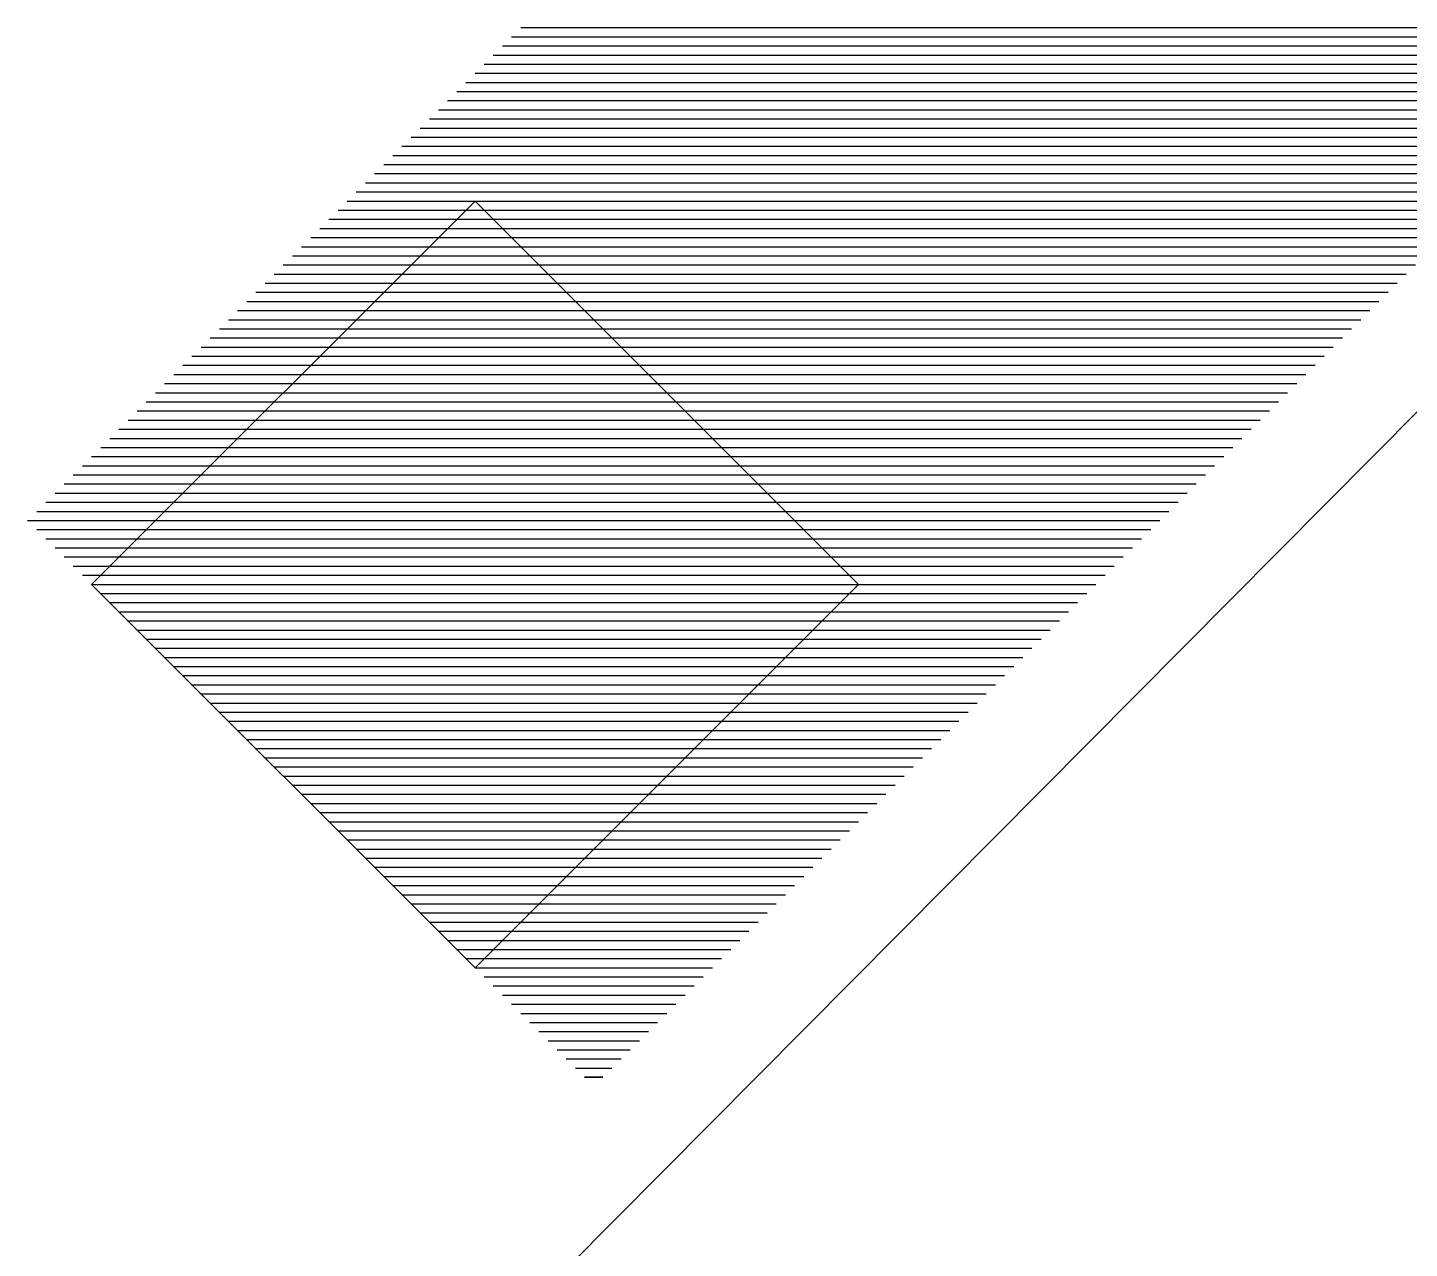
# Model space of a CAD drawing. Extents: x 1 to 210, y 1 to 298.
# Drawn here: x 86.11 to 98.92, y 263.93 to 275.25 of the extents above; entities that cross this region are included whole.
import ezdxf

# ---------------------------------------------------------------- set-up
doc = ezdxf.new("R2010")
doc.units = 0

msp = doc.modelspace()

# ---------------------------------------------------------------- linework, layer by layer
at = {"layer": 'P00128'}
msp.add_lwpolyline([(90.678003, 263.313326), (102.531328, 275.251327), (90.678003, 263.313326)], dxfattribs=at)
at = {"layer": 'P01399'}
msp.add_lwpolyline([(90.678003, 275.251327), (99.65266, 275.251327)], dxfattribs=at)
at = {"layer": 'P01400'}
msp.add_lwpolyline([(90.593329, 275.166659), (99.737334, 275.166659)], dxfattribs=at)
at = {"layer": 'P01401'}
msp.add_lwpolyline([(90.508666, 275.081993), (99.821997, 275.081993)], dxfattribs=at)
at = {"layer": 'P01402'}
msp.add_lwpolyline([(90.424003, 274.997327), (99.90666, 274.997327)], dxfattribs=at)
at = {"layer": 'P01403'}
msp.add_lwpolyline([(90.339329, 274.912658), (99.991334, 274.912658)], dxfattribs=at)
at = {"layer": 'P01404'}
msp.add_lwpolyline([(90.254665, 274.827992), (100.075997, 274.827992)], dxfattribs=at)
at = {"layer": 'P01405'}
msp.add_lwpolyline([(90.169997, 274.743326), (100.160661, 274.743326)], dxfattribs=at)
at = {"layer": 'P01406'}
msp.add_lwpolyline([(90.085334, 274.65866), (100.245335, 274.65866)], dxfattribs=at)
at = {"layer": 'P01407'}
msp.add_lwpolyline([(90.000665, 274.573992), (100.329998, 274.573992)], dxfattribs=at)
at = {"layer": 'P01408'}
msp.add_lwpolyline([(89.915996, 274.489326), (100.414661, 274.489326)], dxfattribs=at)
at = {"layer": 'P01409'}
msp.add_lwpolyline([(89.831333, 274.40466), (100.329998, 274.40466)], dxfattribs=at)
at = {"layer": 'P01410'}
msp.add_lwpolyline([(89.746665, 274.319994), (100.245335, 274.319994)], dxfattribs=at)
at = {"layer": 'P01411'}
msp.add_lwpolyline([(89.661996, 274.235325), (100.160661, 274.235325)], dxfattribs=at)
at = {"layer": 'P01412'}
msp.add_lwpolyline([(89.577333, 274.15066), (100.075997, 274.15066)], dxfattribs=at)
at = {"layer": 'P01413'}
msp.add_lwpolyline([(89.492664, 274.065994), (99.991334, 274.065994)], dxfattribs=at)
at = {"layer": 'P01414'}
msp.add_lwpolyline([(89.407995, 273.981325), (99.90666, 273.981325)], dxfattribs=at)
at = {"layer": 'P01415'}
msp.add_lwpolyline([(89.323332, 273.896659), (99.821997, 273.896659)], dxfattribs=at)
at = {"layer": 'P01416'}
msp.add_lwpolyline([(89.238664, 273.811993), (99.737334, 273.811993)], dxfattribs=at)
at = {"layer": 'P01417'}
msp.add_lwpolyline([(89.154, 273.727327), (99.65266, 273.727327)], dxfattribs=at)
at = {"layer": 'P01418'}
msp.add_lwpolyline([(89.069332, 273.642659), (99.567997, 273.642659)], dxfattribs=at)
at = {"layer": 'P01419'}
msp.add_lwpolyline([(88.984663, 273.557993), (99.483333, 273.557993)], dxfattribs=at)
at = {"layer": 'P01420'}
msp.add_lwpolyline([(88.9, 273.473327), (99.398659, 273.473327)], dxfattribs=at)
at = {"layer": 'P01421'}
msp.add_lwpolyline([(88.815331, 273.388658), (99.313996, 273.388658)], dxfattribs=at)
at = {"layer": 'P01422'}
msp.add_lwpolyline([(88.730663, 273.303992), (99.229333, 273.303992)], dxfattribs=at)
at = {"layer": 'P01423'}
msp.add_lwpolyline([(88.646, 273.219326), (99.14467, 273.219326)], dxfattribs=at)
at = {"layer": 'P01424'}
msp.add_lwpolyline([(88.561331, 273.134661), (99.059996, 273.134661)], dxfattribs=at)
at = {"layer": 'P01425'}
msp.add_lwpolyline([(88.476662, 273.049992), (98.975332, 273.049992)], dxfattribs=at)
at = {"layer": 'P01426'}
msp.add_lwpolyline([(88.391999, 272.965326), (98.890669, 272.965326)], dxfattribs=at)
at = {"layer": 'P01427'}
msp.add_lwpolyline([(88.307331, 272.88066), (98.805995, 272.88066)], dxfattribs=at)
at = {"layer": 'P01428'}
msp.add_lwpolyline([(88.222667, 272.795991), (98.721332, 272.795991)], dxfattribs=at)
at = {"layer": 'P01429'}
msp.add_lwpolyline([(88.137999, 272.711326), (98.636669, 272.711326)], dxfattribs=at)
at = {"layer": 'P01430'}
msp.add_lwpolyline([(88.05333, 272.62666), (98.551995, 272.62666)], dxfattribs=at)
at = {"layer": 'P01431'}
msp.add_lwpolyline([(87.968667, 272.541994), (98.467332, 272.541994)], dxfattribs=at)
at = {"layer": 'P01432'}
msp.add_lwpolyline([(87.883998, 272.457325), (98.382668, 272.457325)], dxfattribs=at)
at = {"layer": 'P01433'}
msp.add_lwpolyline([(87.79933, 272.372659), (98.297994, 272.372659)], dxfattribs=at)
at = {"layer": 'P01434'}
msp.add_lwpolyline([(87.714666, 272.287993), (98.213331, 272.287993)], dxfattribs=at)
at = {"layer": 'P01435'}
msp.add_lwpolyline([(87.629998, 272.203327), (98.128668, 272.203327)], dxfattribs=at)
at = {"layer": 'P01436'}
msp.add_lwpolyline([(87.545329, 272.118659), (98.043994, 272.118659)], dxfattribs=at)
at = {"layer": 'P01437'}
msp.add_lwpolyline([(87.460666, 272.033993), (97.959331, 272.033993)], dxfattribs=at)
at = {"layer": 'P01438'}
msp.add_lwpolyline([(87.375997, 271.949327), (97.874668, 271.949327)], dxfattribs=at)
at = {"layer": 'P01439'}
msp.add_lwpolyline([(87.291329, 271.864658), (97.789994, 271.864658)], dxfattribs=at)
at = {"layer": 'P01440'}
msp.add_lwpolyline([(87.206666, 271.779992), (97.70533, 271.779992)], dxfattribs=at)
at = {"layer": 'P01441'}
msp.add_lwpolyline([(87.121997, 271.695327), (97.620667, 271.695327)], dxfattribs=at)
at = {"layer": 'P01442'}
msp.add_lwpolyline([(87.037334, 271.610661), (97.535993, 271.610661)], dxfattribs=at)
at = {"layer": 'P01443'}
msp.add_lwpolyline([(86.952665, 271.525992), (97.45133, 271.525992)], dxfattribs=at)
at = {"layer": 'P01444'}
msp.add_lwpolyline([(86.867997, 271.441326), (97.366667, 271.441326)], dxfattribs=at)
at = {"layer": 'P01445'}
msp.add_lwpolyline([(86.783333, 271.35666), (97.281993, 271.35666)], dxfattribs=at)
at = {"layer": 'P01446'}
msp.add_lwpolyline([(86.698665, 271.271992), (97.197329, 271.271992)], dxfattribs=at)
at = {"layer": 'P01447'}
msp.add_lwpolyline([(86.613996, 271.187326), (97.112666, 271.187326)], dxfattribs=at)
at = {"layer": 'P01448'}
msp.add_lwpolyline([(86.529333, 271.10266), (97.028003, 271.10266)], dxfattribs=at)
at = {"layer": 'P01449'}
msp.add_lwpolyline([(86.444664, 271.017994), (96.943329, 271.017994)], dxfattribs=at)
at = {"layer": 'P01450'}
msp.add_lwpolyline([(86.359996, 270.933325), (96.858666, 270.933325)], dxfattribs=at)
at = {"layer": 'P01451'}
msp.add_lwpolyline([(86.275332, 270.848659), (96.774003, 270.848659)], dxfattribs=at)
at = {"layer": 'P01452'}
msp.add_lwpolyline([(86.190664, 270.763993), (96.689329, 270.763993)], dxfattribs=at)
at = {"layer": 'P01453'}
msp.add_lwpolyline([(86.106001, 270.679328), (96.604665, 270.679328)], dxfattribs=at)
at = {"layer": 'P01454'}
msp.add_lwpolyline([(86.190664, 270.594659), (96.520002, 270.594659)], dxfattribs=at)
at = {"layer": 'P01455'}
msp.add_lwpolyline([(86.275332, 270.509993), (96.435328, 270.509993)], dxfattribs=at)
at = {"layer": 'P01456'}
msp.add_lwpolyline([(86.359996, 270.425327), (96.350665, 270.425327)], dxfattribs=at)
at = {"layer": 'P01457'}
msp.add_lwpolyline([(86.444664, 270.340658), (96.266002, 270.340658)], dxfattribs=at)
at = {"layer": 'P01458'}
msp.add_lwpolyline([(86.529333, 270.255993), (96.181328, 270.255993)], dxfattribs=at)
at = {"layer": 'P01459'}
msp.add_lwpolyline([(86.613996, 270.171327), (96.096665, 270.171327)], dxfattribs=at)
at = {"layer": 'P01460'}
msp.add_lwpolyline([(86.698665, 270.086661), (96.012001, 270.086661)], dxfattribs=at)
at = {"layer": 'P01461'}
msp.add_lwpolyline([(86.783333, 270.001992), (95.927327, 270.001992)], dxfattribs=at)
at = {"layer": 'P01462'}
msp.add_lwpolyline([(86.867997, 269.917326), (95.842664, 269.917326)], dxfattribs=at)
at = {"layer": 'P01463'}
msp.add_lwpolyline([(86.952665, 269.83266), (95.758001, 269.83266)], dxfattribs=at)
at = {"layer": 'P01464'}
msp.add_lwpolyline([(87.037334, 269.747992), (95.673327, 269.747992)], dxfattribs=at)
at = {"layer": 'P01465'}
msp.add_lwpolyline([(87.121997, 269.663326), (95.588664, 269.663326)], dxfattribs=at)
at = {"layer": 'P01466'}
msp.add_lwpolyline([(87.206666, 269.57866), (95.504, 269.57866)], dxfattribs=at)
at = {"layer": 'P01467'}
msp.add_lwpolyline([(87.291329, 269.493994), (95.419326, 269.493994)], dxfattribs=at)
at = {"layer": 'P01468'}
msp.add_lwpolyline([(87.375997, 269.409325), (95.334663, 269.409325)], dxfattribs=at)
at = {"layer": 'P01469'}
msp.add_lwpolyline([(87.460666, 269.324659), (95.25, 269.324659)], dxfattribs=at)
at = {"layer": 'P01470'}
msp.add_lwpolyline([(87.545329, 269.239994), (95.165326, 269.239994)], dxfattribs=at)
at = {"layer": 'P01471'}
msp.add_lwpolyline([(87.629998, 269.155325), (95.080663, 269.155325)], dxfattribs=at)
at = {"layer": 'P01472'}
msp.add_lwpolyline([(87.714666, 269.070659), (94.996, 269.070659)], dxfattribs=at)
at = {"layer": 'P01473'}
msp.add_lwpolyline([(87.79933, 268.985993), (94.911336, 268.985993)], dxfattribs=at)
at = {"layer": 'P01474'}
msp.add_lwpolyline([(87.883998, 268.901327), (94.826662, 268.901327)], dxfattribs=at)
at = {"layer": 'P01475'}
msp.add_lwpolyline([(87.968667, 268.816659), (94.741999, 268.816659)], dxfattribs=at)
at = {"layer": 'P01476'}
msp.add_lwpolyline([(88.05333, 268.731993), (94.657336, 268.731993)], dxfattribs=at)
at = {"layer": 'P01477'}
msp.add_lwpolyline([(88.137999, 268.647327), (94.572662, 268.647327)], dxfattribs=at)
at = {"layer": 'P01478'}
msp.add_lwpolyline([(88.222667, 268.562661), (94.487999, 268.562661)], dxfattribs=at)
at = {"layer": 'P01479'}
msp.add_lwpolyline([(88.307331, 268.477992), (94.403335, 268.477992)], dxfattribs=at)
at = {"layer": 'P01480'}
msp.add_lwpolyline([(88.391999, 268.393326), (94.318661, 268.393326)], dxfattribs=at)
at = {"layer": 'P01481'}
msp.add_lwpolyline([(88.476662, 268.30866), (94.233998, 268.30866)], dxfattribs=at)
at = {"layer": 'P01482'}
msp.add_lwpolyline([(88.561331, 268.223992), (94.149335, 268.223992)], dxfattribs=at)
at = {"layer": 'P01483'}
msp.add_lwpolyline([(88.646, 268.139326), (94.064661, 268.139326)], dxfattribs=at)
at = {"layer": 'P01484'}
msp.add_lwpolyline([(88.730663, 268.05466), (93.979998, 268.05466)], dxfattribs=at)
at = {"layer": 'P01485'}
msp.add_lwpolyline([(88.815331, 267.969994), (93.895335, 267.969994)], dxfattribs=at)
at = {"layer": 'P01486'}
msp.add_lwpolyline([(88.9, 267.885325), (93.810661, 267.885325)], dxfattribs=at)
at = {"layer": 'P01487'}
msp.add_lwpolyline([(88.984663, 267.80066), (93.725997, 267.80066)], dxfattribs=at)
at = {"layer": 'P01488'}
msp.add_lwpolyline([(89.069332, 267.715994), (93.641334, 267.715994)], dxfattribs=at)
at = {"layer": 'P01489'}
msp.add_lwpolyline([(89.154, 267.631325), (93.55666, 267.631325)], dxfattribs=at)
at = {"layer": 'P01490'}
msp.add_lwpolyline([(89.238664, 267.546659), (93.471997, 267.546659)], dxfattribs=at)
at = {"layer": 'P01491'}
msp.add_lwpolyline([(89.323332, 267.461993), (93.387334, 267.461993)], dxfattribs=at)
at = {"layer": 'P01492'}
msp.add_lwpolyline([(89.407995, 267.377327), (93.30266, 267.377327)], dxfattribs=at)
at = {"layer": 'P01493'}
msp.add_lwpolyline([(89.492664, 267.292659), (93.217997, 267.292659)], dxfattribs=at)
at = {"layer": 'P01494'}
msp.add_lwpolyline([(89.577333, 267.207993), (93.133333, 267.207993)], dxfattribs=at)
at = {"layer": 'P01495'}
msp.add_lwpolyline([(89.661996, 267.123327), (93.048659, 267.123327)], dxfattribs=at)
at = {"layer": 'P01496'}
msp.add_lwpolyline([(89.746665, 267.038658), (92.963996, 267.038658)], dxfattribs=at)
at = {"layer": 'P01497'}
msp.add_lwpolyline([(89.831333, 266.953992), (92.879333, 266.953992)], dxfattribs=at)
at = {"layer": 'P01498'}
msp.add_lwpolyline([(89.915996, 266.869326), (92.79467, 266.869326)], dxfattribs=at)
at = {"layer": 'P01499'}
msp.add_lwpolyline([(90.000665, 266.784661), (92.709996, 266.784661)], dxfattribs=at)
at = {"layer": 'P01500'}
msp.add_lwpolyline([(90.085334, 266.699992), (92.625332, 266.699992)], dxfattribs=at)
at = {"layer": 'P01501'}
msp.add_lwpolyline([(90.169997, 266.615326), (92.540669, 266.615326)], dxfattribs=at)
at = {"layer": 'P01502'}
msp.add_lwpolyline([(90.254665, 266.53066), (92.455995, 266.53066)], dxfattribs=at)
at = {"layer": 'P01503'}
msp.add_lwpolyline([(90.339329, 266.445994), (92.371332, 266.445994)], dxfattribs=at)
at = {"layer": 'P01504'}
msp.add_lwpolyline([(90.424003, 266.361326), (92.286669, 266.361326)], dxfattribs=at)
at = {"layer": 'P01505'}
msp.add_lwpolyline([(90.508666, 266.27666), (92.201995, 266.27666)], dxfattribs=at)
at = {"layer": 'P01506'}
msp.add_lwpolyline([(90.593329, 266.191994), (92.117332, 266.191994)], dxfattribs=at)
at = {"layer": 'P01507'}
msp.add_lwpolyline([(90.678003, 266.107325), (92.032668, 266.107325)], dxfattribs=at)
at = {"layer": 'P01508'}
msp.add_lwpolyline([(90.762666, 266.022659), (91.947994, 266.022659)], dxfattribs=at)
at = {"layer": 'P01509'}
msp.add_lwpolyline([(90.847329, 265.937993), (91.863331, 265.937993)], dxfattribs=at)
at = {"layer": 'P01510'}
msp.add_lwpolyline([(90.931993, 265.853327), (91.778668, 265.853327)], dxfattribs=at)
at = {"layer": 'P01511'}
msp.add_lwpolyline([(91.016667, 265.768659), (91.693994, 265.768659)], dxfattribs=at)
at = {"layer": 'P01512'}
msp.add_lwpolyline([(91.10133, 265.683993), (91.609331, 265.683993)], dxfattribs=at)
at = {"layer": 'P01513'}
msp.add_lwpolyline([(91.185993, 265.599327), (91.524668, 265.599327)], dxfattribs=at)
at = {"layer": 'P01514'}
msp.add_lwpolyline([(91.270667, 265.514658), (91.439994, 265.514658), (91.270667, 265.514658)], dxfattribs=at)
at = {"layer": 'P01515'}
msp.add_lwpolyline([(90.254665, 266.53066), (86.698665, 270.086661), (90.254665, 266.53066)], dxfattribs=at)
at = {"layer": 'P01516'}
msp.add_lwpolyline([(86.698665, 270.086661), (90.254665, 273.642659), (86.698665, 270.086661)], dxfattribs=at)
at = {"layer": 'P01517'}
msp.add_lwpolyline([(90.254665, 273.642659), (93.810661, 270.086661), (90.254665, 273.642659)], dxfattribs=at)
at = {"layer": 'P01518'}
msp.add_lwpolyline([(93.810661, 270.086661), (90.254665, 266.53066), (93.810661, 270.086661)], dxfattribs=at)

doc.saveas('drawing.dxf')
